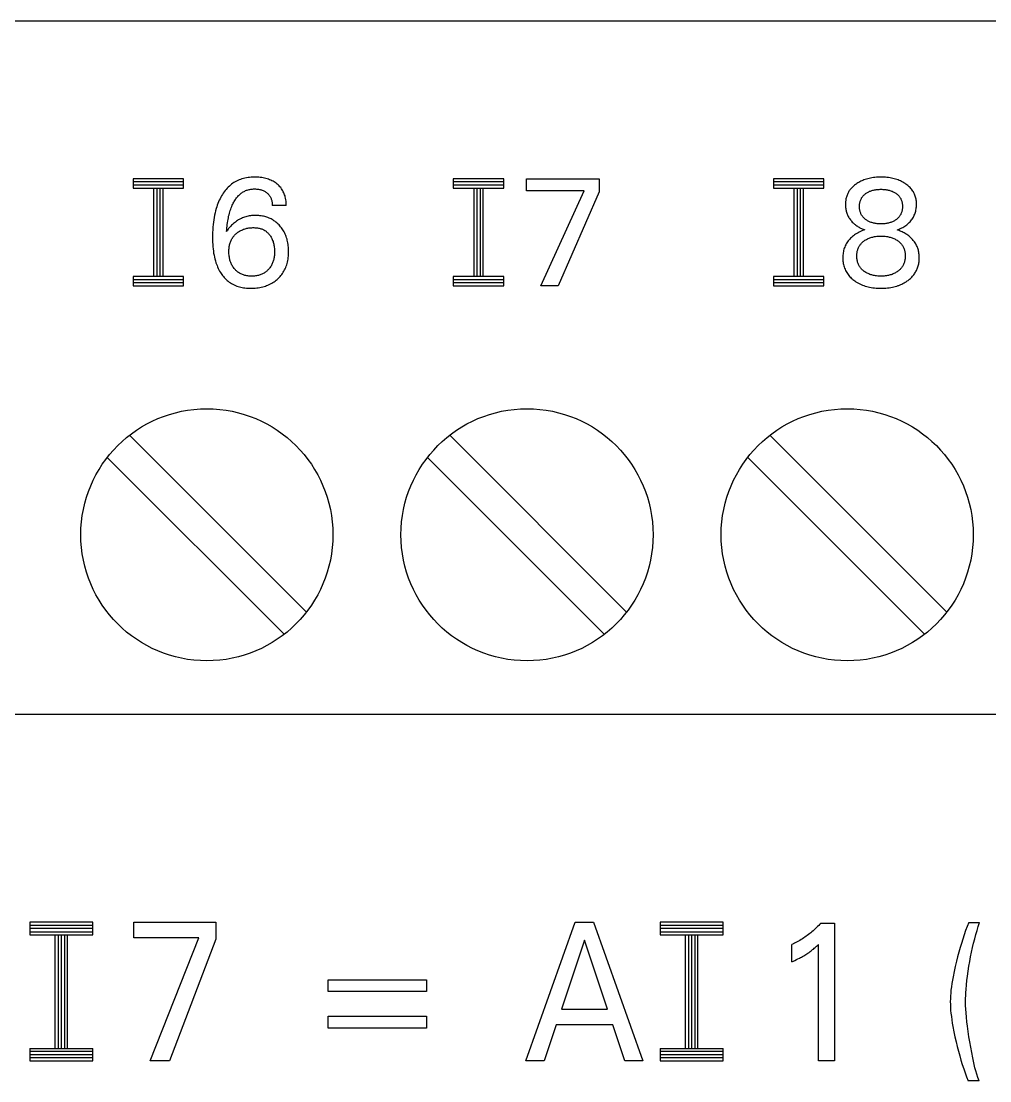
# Model space of a CAD drawing. Extents: x 0 to 420, y 0 to 297.
# Drawn here: x 179.76 to 195.13, y 236.86 to 253.67 of the extents above; entities that cross this region are included whole.
import ezdxf

# ---------------------------------------------------------------- set-up
doc = ezdxf.new("R2010")
doc.units = 0
doc.header["$LTSCALE"] = 23.1
doc.layers.add('10000_FRONT', color=7, linetype='CONTINUOUS')

msp = doc.modelspace()

# ---------------------------------------------------------------- linework, layer by layer
at = {"layer": '10000_FRONT', "color": 7, "linetype": 'CONTINUOUS'}
for p, q in [((207.298, 253.673), (137.798, 253.673)), ((181.538, 251.173), (181.538, 251.023)), ((182.338, 251.173), (181.538, 251.173)), ((182.338, 251.123), (181.538, 251.123)), ((182.338, 251.073), (181.538, 251.073)), ((182.338, 251.023), (182.338, 251.173)), ((183.065, 251.057), (183.047, 251.04)), ((183.082, 251.072), (183.065, 251.057)), ((183.1, 251.086), (183.082, 251.072)), ((183.119, 251.1), (183.1, 251.086)), ((183.138, 251.113), (183.119, 251.1)), ((183.158, 251.124), (183.138, 251.113)), ((183.178, 251.135), (183.158, 251.124)), ((183.199, 251.145), (183.178, 251.135)), ((183.22, 251.155), (183.199, 251.145)), ((183.242, 251.163), (183.22, 251.155)), ((183.265, 251.171), (183.242, 251.163)), ((183.289, 251.177), (183.265, 251.171)), ((183.313, 251.183), (183.289, 251.177)), ((183.338, 251.188), (183.313, 251.183)), ((183.362, 251.191), (183.338, 251.188)), ((183.387, 251.194), (183.362, 251.191)), ((183.412, 251.196), (183.387, 251.194)), ((183.437, 251.197), (183.412, 251.196)), ((183.461, 251.198), (183.437, 251.197)), ((183.485, 251.198), (183.461, 251.198)), ((183.509, 251.197), (183.485, 251.198)), ((183.532, 251.195), (183.509, 251.197)), ((183.556, 251.193), (183.532, 251.195)), ((183.579, 251.19), (183.556, 251.193)), ((183.603, 251.186), (183.579, 251.19)), ((183.623, 251.182), (183.603, 251.186)), ((183.644, 251.177), (183.623, 251.182)), ((183.664, 251.171), (183.644, 251.177)), ((183.684, 251.165), (183.664, 251.171)), ((183.704, 251.157), (183.684, 251.165)), ((183.723, 251.149), (183.704, 251.157)), ((183.741, 251.141), (183.723, 251.149)), ((183.758, 251.132), (183.741, 251.141)), ((183.775, 251.122), (183.758, 251.132)), ((183.792, 251.112), (183.775, 251.122)), ((183.807, 251.1), (183.792, 251.112)), ((183.823, 251.088), (183.807, 251.1)), ((183.838, 251.075), (183.823, 251.088)), ((183.853, 251.061), (183.838, 251.075)), ((183.867, 251.046), (183.853, 251.061)), ((186.618, 251.173), (186.618, 251.023)), ((187.418, 251.173), (186.618, 251.173)), ((187.418, 251.123), (186.618, 251.123)), ((187.418, 251.073), (186.618, 251.073)), ((187.418, 251.023), (187.418, 251.173)), ((187.778, 250.982), (187.778, 251.173)), ((187.778, 251.173), (188.933, 251.173)), ((188.933, 251.173), (188.933, 250.964)), ((191.698, 251.173), (191.698, 251.023)), ((192.498, 251.173), (191.698, 251.173)), ((192.498, 251.123), (191.698, 251.123)), ((192.498, 251.073), (191.698, 251.073)), ((192.498, 251.023), (192.498, 251.173)), ((192.962, 251.051), (192.951, 251.041)), ((192.973, 251.061), (192.962, 251.051)), ((192.985, 251.07), (192.973, 251.061)), ((192.997, 251.08), (192.985, 251.07)), ((193.009, 251.088), (192.997, 251.08)), ((193.022, 251.097), (193.009, 251.088)), ((193.037, 251.106), (193.022, 251.097)), ((193.052, 251.115), (193.037, 251.106)), ((193.068, 251.124), (193.052, 251.115)), ((193.084, 251.132), (193.068, 251.124)), ((193.1, 251.139), (193.084, 251.132)), ((193.117, 251.146), (193.1, 251.139)), ((193.133, 251.153), (193.117, 251.146)), ((193.154, 251.16), (193.133, 251.153)), ((193.175, 251.167), (193.154, 251.16)), ((193.196, 251.173), (193.175, 251.167)), ((193.217, 251.178), (193.196, 251.173)), ((193.239, 251.183), (193.217, 251.178)), ((193.261, 251.187), (193.239, 251.183)), ((193.284, 251.19), (193.261, 251.187)), ((193.308, 251.193), (193.284, 251.19)), ((193.332, 251.195), (193.308, 251.193)), ((193.356, 251.197), (193.332, 251.195)), ((193.38, 251.198), (193.356, 251.197)), ((193.404, 251.198), (193.38, 251.198)), ((193.428, 251.198), (193.404, 251.198)), ((193.452, 251.197), (193.428, 251.198)), ((193.475, 251.195), (193.452, 251.197)), ((193.499, 251.193), (193.475, 251.195)), ((193.523, 251.19), (193.499, 251.193)), ((193.547, 251.187), (193.523, 251.19)), ((193.568, 251.183), (193.547, 251.187)), ((193.59, 251.178), (193.568, 251.183)), ((193.611, 251.173), (193.59, 251.178)), ((193.632, 251.167), (193.611, 251.173)), ((193.653, 251.16), (193.632, 251.167)), ((193.674, 251.153), (193.653, 251.16)), ((193.693, 251.145), (193.674, 251.153)), ((193.713, 251.137), (193.693, 251.145)), ((193.731, 251.128), (193.713, 251.137)), ((193.75, 251.118), (193.731, 251.128)), ((193.768, 251.108), (193.75, 251.118)), ((193.786, 251.097), (193.768, 251.108)), ((193.8, 251.087), (193.786, 251.097)), ((193.813, 251.077), (193.8, 251.087)), ((193.827, 251.067), (193.813, 251.077)), ((193.84, 251.056), (193.827, 251.067)), ((193.852, 251.045), (193.84, 251.056)), ((181.538, 251.023), (182.338, 251.023)), ((181.863, 251.023), (181.863, 249.623)), ((181.913, 251.023), (181.913, 249.623)), ((181.963, 251.023), (181.963, 249.623)), ((182.013, 249.623), (182.013, 251.023)), ((182.93, 250.881), (182.917, 250.856)), ((182.942, 250.903), (182.93, 250.881)), ((182.955, 250.924), (182.942, 250.903)), ((182.968, 250.945), (182.955, 250.924)), ((182.983, 250.965), (182.968, 250.945)), ((182.997, 250.985), (182.983, 250.965)), ((183.013, 251.004), (182.997, 250.985)), ((183.029, 251.022), (183.013, 251.004)), ((183.047, 251.04), (183.029, 251.022)), ((183.178, 250.867), (183.188, 250.88)), ((183.188, 250.88), (183.199, 250.892)), ((183.199, 250.892), (183.21, 250.904)), ((183.21, 250.904), (183.22, 250.914)), ((183.22, 250.914), (183.23, 250.923)), ((183.23, 250.923), (183.24, 250.933)), ((183.24, 250.933), (183.251, 250.941)), ((183.251, 250.941), (183.263, 250.95)), ((183.263, 250.95), (183.274, 250.957)), ((183.274, 250.957), (183.286, 250.965)), ((183.286, 250.965), (183.298, 250.972)), ((183.298, 250.972), (183.311, 250.978)), ((183.311, 250.978), (183.323, 250.984)), ((183.323, 250.984), (183.337, 250.989)), ((183.337, 250.989), (183.35, 250.993)), ((183.35, 250.993), (183.363, 250.997)), ((183.363, 250.997), (183.377, 251.001)), ((183.377, 251.001), (183.391, 251.003)), ((183.391, 251.003), (183.405, 251.006)), ((183.405, 251.006), (183.419, 251.008)), ((183.419, 251.008), (183.433, 251.009)), ((183.433, 251.009), (183.447, 251.01)), ((183.447, 251.01), (183.461, 251.01)), ((183.461, 251.01), (183.478, 251.01)), ((183.478, 251.01), (183.494, 251.009)), ((183.494, 251.009), (183.51, 251.008)), ((183.51, 251.008), (183.526, 251.005)), ((183.526, 251.005), (183.542, 251.003)), ((183.542, 251.003), (183.554, 251)), ((183.554, 251), (183.565, 250.997)), ((183.565, 250.997), (183.577, 250.994)), ((183.577, 250.994), (183.588, 250.99)), ((183.588, 250.99), (183.599, 250.985)), ((183.599, 250.985), (183.61, 250.981)), ((183.61, 250.981), (183.622, 250.974)), ((183.622, 250.974), (183.634, 250.968)), ((183.634, 250.968), (183.645, 250.96)), ((183.645, 250.96), (183.656, 250.952)), ((183.656, 250.952), (183.666, 250.944)), ((183.666, 250.944), (183.675, 250.936)), ((183.675, 250.936), (183.683, 250.928)), ((183.683, 250.928), (183.69, 250.919)), ((183.69, 250.919), (183.698, 250.91)), ((183.698, 250.91), (183.704, 250.901)), ((183.704, 250.901), (183.71, 250.891)), ((183.71, 250.891), (183.716, 250.881)), ((183.716, 250.881), (183.721, 250.871)), ((183.88, 251.031), (183.867, 251.046)), ((183.893, 251.015), (183.88, 251.031)), ((183.904, 250.998), (183.893, 251.015)), ((183.913, 250.983), (183.904, 250.998)), ((183.921, 250.967), (183.913, 250.983)), ((183.929, 250.951), (183.921, 250.967)), ((183.936, 250.935), (183.929, 250.951)), ((183.942, 250.918), (183.936, 250.935)), ((183.948, 250.901), (183.942, 250.918)), ((183.952, 250.884), (183.948, 250.901)), ((183.958, 250.862), (183.952, 250.884)), ((186.618, 251.023), (187.418, 251.023)), ((186.943, 251.023), (186.943, 249.623)), ((186.993, 251.023), (186.993, 249.623)), ((187.043, 251.023), (187.043, 249.623)), ((187.093, 249.623), (187.093, 251.023)), ((188.693, 250.982), (187.778, 250.982)), ((188.008, 249.473), (188.693, 250.982)), ((188.933, 250.964), (188.281, 249.473)), ((191.698, 251.023), (192.498, 251.023)), ((192.023, 251.023), (192.023, 249.623)), ((192.073, 251.023), (192.073, 249.623)), ((192.123, 251.023), (192.123, 249.623)), ((192.173, 249.623), (192.173, 251.023)), ((192.856, 250.882), (192.852, 250.868)), ((192.86, 250.896), (192.856, 250.882)), ((192.865, 250.91), (192.86, 250.896)), ((192.87, 250.923), (192.865, 250.91)), ((192.876, 250.936), (192.87, 250.923)), ((192.882, 250.948), (192.876, 250.936)), ((192.889, 250.961), (192.882, 250.948)), ((192.896, 250.973), (192.889, 250.961)), ((192.904, 250.985), (192.896, 250.973)), ((192.912, 250.996), (192.904, 250.985)), ((192.921, 251.007), (192.912, 250.996)), ((192.93, 251.019), (192.921, 251.007)), ((192.94, 251.03), (192.93, 251.019)), ((192.951, 251.041), (192.94, 251.03)), ((193.103, 250.878), (193.11, 250.887)), ((193.11, 250.887), (193.116, 250.895)), ((193.116, 250.895), (193.123, 250.903)), ((193.123, 250.903), (193.13, 250.91)), ((193.13, 250.91), (193.137, 250.917)), ((193.137, 250.917), (193.145, 250.924)), ((193.145, 250.924), (193.152, 250.93)), ((193.152, 250.93), (193.16, 250.937)), ((193.16, 250.937), (193.169, 250.943)), ((193.169, 250.943), (193.179, 250.949)), ((193.179, 250.949), (193.19, 250.956)), ((193.19, 250.956), (193.201, 250.962)), ((193.201, 250.962), (193.212, 250.967)), ((193.212, 250.967), (193.224, 250.973)), ((193.224, 250.973), (193.235, 250.977)), ((193.235, 250.977), (193.248, 250.982)), ((193.248, 250.982), (193.261, 250.986)), ((193.261, 250.986), (193.274, 250.99)), ((193.274, 250.99), (193.287, 250.993)), ((193.287, 250.993), (193.3, 250.996)), ((193.3, 250.996), (193.314, 250.998)), ((193.314, 250.998), (193.329, 251)), ((193.329, 251), (193.344, 251.002)), ((193.344, 251.002), (193.359, 251.004)), ((193.359, 251.004), (193.374, 251.004)), ((193.374, 251.004), (193.389, 251.005)), ((193.389, 251.005), (193.404, 251.005)), ((193.404, 251.005), (193.419, 251.005)), ((193.419, 251.005), (193.434, 251.004)), ((193.434, 251.004), (193.449, 251.004)), ((193.449, 251.004), (193.464, 251.002)), ((193.464, 251.002), (193.479, 251)), ((193.479, 251), (193.493, 250.998)), ((193.493, 250.998), (193.507, 250.996)), ((193.507, 250.996), (193.52, 250.993)), ((193.52, 250.993), (193.533, 250.99)), ((193.533, 250.99), (193.546, 250.986)), ((193.546, 250.986), (193.559, 250.982)), ((193.559, 250.982), (193.572, 250.977)), ((193.572, 250.977), (193.583, 250.973)), ((193.583, 250.973), (193.595, 250.967)), ((193.595, 250.967), (193.606, 250.962)), ((193.606, 250.962), (193.617, 250.956)), ((193.617, 250.956), (193.628, 250.949)), ((193.628, 250.949), (193.639, 250.943)), ((193.639, 250.943), (193.64, 250.941)), ((193.64, 250.941), (193.649, 250.935)), ((193.649, 250.935), (193.658, 250.928)), ((193.658, 250.928), (193.667, 250.92)), ((193.667, 250.92), (193.675, 250.913)), ((193.675, 250.913), (193.683, 250.904)), ((193.683, 250.904), (193.69, 250.896)), ((193.69, 250.896), (193.697, 250.887)), ((193.697, 250.887), (193.704, 250.878)), ((193.864, 251.033), (193.852, 251.045)), ((193.876, 251.02), (193.864, 251.033)), ((193.887, 251.007), (193.876, 251.02)), ((193.898, 250.993), (193.887, 251.007)), ((193.908, 250.978), (193.898, 250.993)), ((193.917, 250.963), (193.908, 250.978)), ((193.926, 250.947), (193.917, 250.963)), ((193.934, 250.93), (193.926, 250.947)), ((193.941, 250.914), (193.934, 250.93)), ((193.947, 250.896), (193.941, 250.914)), ((193.952, 250.88), (193.947, 250.896)), ((193.956, 250.864), (193.952, 250.88)), ((182.865, 250.727), (182.856, 250.7)), ((182.874, 250.753), (182.865, 250.727)), ((182.884, 250.779), (182.874, 250.753)), ((182.894, 250.805), (182.884, 250.779)), ((182.905, 250.831), (182.894, 250.805)), ((182.917, 250.856), (182.905, 250.831)), ((183.094, 250.711), (183.102, 250.731)), ((183.102, 250.731), (183.111, 250.751)), ((183.111, 250.751), (183.12, 250.771)), ((183.12, 250.771), (183.128, 250.786)), ((183.128, 250.786), (183.135, 250.8)), ((183.135, 250.8), (183.143, 250.814)), ((183.143, 250.814), (183.151, 250.828)), ((183.151, 250.828), (183.16, 250.841)), ((183.16, 250.841), (183.169, 250.855)), ((183.169, 250.855), (183.178, 250.867)), ((183.721, 250.871), (183.726, 250.86)), ((183.726, 250.86), (183.73, 250.849)), ((183.73, 250.849), (183.734, 250.837)), ((183.734, 250.837), (183.737, 250.826)), ((183.737, 250.826), (183.74, 250.813)), ((183.74, 250.813), (183.742, 250.8)), ((183.742, 250.8), (183.744, 250.787)), ((183.744, 250.787), (183.745, 250.774)), ((183.745, 250.774), (183.746, 250.76)), ((183.746, 250.76), (183.746, 250.747)), ((183.969, 250.747), (183.746, 250.747)), ((183.962, 250.839), (183.958, 250.862)), ((183.965, 250.816), (183.962, 250.839)), ((183.967, 250.793), (183.965, 250.816)), ((183.968, 250.77), (183.967, 250.793)), ((183.969, 250.747), (183.968, 250.77)), ((192.841, 250.794), (192.84, 250.779)), ((192.84, 250.779), (192.84, 250.764)), ((192.84, 250.764), (192.84, 250.749)), ((192.84, 250.749), (192.841, 250.733)), ((192.842, 250.809), (192.841, 250.794)), ((192.841, 250.733), (192.842, 250.717)), ((192.844, 250.824), (192.842, 250.809)), ((192.842, 250.717), (192.844, 250.702)), ((192.846, 250.839), (192.844, 250.824)), ((192.848, 250.853), (192.846, 250.839)), ((192.852, 250.868), (192.848, 250.853)), ((193.063, 250.754), (193.064, 250.765)), ((193.063, 250.744), (193.063, 250.754)), ((193.063, 250.733), (193.063, 250.744)), ((193.063, 250.722), (193.063, 250.733)), ((193.063, 250.711), (193.063, 250.722)), ((193.064, 250.701), (193.063, 250.711)), ((193.064, 250.765), (193.065, 250.776)), ((193.065, 250.776), (193.067, 250.786)), ((193.067, 250.786), (193.069, 250.797)), ((193.069, 250.797), (193.072, 250.807)), ((193.072, 250.807), (193.074, 250.817)), ((193.074, 250.817), (193.078, 250.828)), ((193.078, 250.828), (193.082, 250.838)), ((193.082, 250.838), (193.087, 250.849)), ((193.087, 250.849), (193.092, 250.859)), ((193.092, 250.859), (193.097, 250.868)), ((193.097, 250.868), (193.103, 250.878)), ((193.704, 250.878), (193.71, 250.868)), ((193.71, 250.868), (193.716, 250.859)), ((193.716, 250.859), (193.721, 250.849)), ((193.721, 250.849), (193.725, 250.838)), ((193.725, 250.838), (193.729, 250.828)), ((193.729, 250.828), (193.733, 250.817)), ((193.733, 250.817), (193.736, 250.807)), ((193.736, 250.807), (193.738, 250.797)), ((193.738, 250.797), (193.74, 250.786)), ((193.74, 250.786), (193.742, 250.776)), ((193.742, 250.776), (193.743, 250.765)), ((193.743, 250.765), (193.744, 250.754)), ((193.744, 250.711), (193.743, 250.701)), ((193.744, 250.754), (193.744, 250.744)), ((193.744, 250.744), (193.745, 250.733)), ((193.745, 250.733), (193.744, 250.722)), ((193.744, 250.722), (193.744, 250.711)), ((193.96, 250.848), (193.956, 250.864)), ((193.963, 250.831), (193.96, 250.848)), ((193.965, 250.815), (193.963, 250.831)), ((193.964, 250.71), (193.966, 250.728)), ((193.966, 250.798), (193.965, 250.815)), ((193.967, 250.781), (193.966, 250.798)), ((193.966, 250.728), (193.967, 250.746)), ((193.967, 250.764), (193.967, 250.781)), ((193.967, 250.746), (193.967, 250.764)), ((182.823, 250.558), (182.817, 250.522)), ((182.83, 250.594), (182.823, 250.558)), ((182.838, 250.629), (182.83, 250.594)), ((182.847, 250.665), (182.838, 250.629)), ((182.856, 250.7), (182.847, 250.665)), ((183.044, 250.527), (183.049, 250.552)), ((183.049, 250.552), (183.054, 250.576)), ((183.054, 250.576), (183.06, 250.6)), ((183.06, 250.6), (183.066, 250.624)), ((183.066, 250.624), (183.073, 250.648)), ((183.073, 250.648), (183.08, 250.669)), ((183.08, 250.669), (183.087, 250.69)), ((183.087, 250.69), (183.094, 250.711)), ((183.256, 250.544), (183.24, 250.536)), ((183.273, 250.551), (183.256, 250.544)), ((183.29, 250.558), (183.273, 250.551)), ((183.307, 250.564), (183.29, 250.558)), ((183.325, 250.569), (183.307, 250.564)), ((183.343, 250.574), (183.325, 250.569)), ((183.361, 250.578), (183.343, 250.574)), ((183.38, 250.582), (183.361, 250.578)), ((183.398, 250.584), (183.38, 250.582)), ((183.417, 250.587), (183.398, 250.584)), ((183.436, 250.588), (183.417, 250.587)), ((183.455, 250.589), (183.436, 250.588)), ((183.474, 250.59), (183.455, 250.589)), ((183.493, 250.589), (183.474, 250.59)), ((183.512, 250.589), (183.493, 250.589)), ((183.532, 250.587), (183.512, 250.589)), ((183.551, 250.585), (183.532, 250.587)), ((183.57, 250.583), (183.551, 250.585)), ((183.59, 250.58), (183.57, 250.583)), ((183.609, 250.576), (183.59, 250.58)), ((183.627, 250.571), (183.609, 250.576)), ((183.645, 250.567), (183.627, 250.571)), ((183.662, 250.561), (183.645, 250.567)), ((183.678, 250.555), (183.662, 250.561)), ((183.695, 250.549), (183.678, 250.555)), ((183.711, 250.542), (183.695, 250.549)), ((192.844, 250.702), (192.846, 250.686)), ((192.846, 250.686), (192.849, 250.671)), ((192.849, 250.671), (192.853, 250.656)), ((192.853, 250.656), (192.857, 250.641)), ((192.857, 250.641), (192.862, 250.627)), ((192.862, 250.627), (192.867, 250.613)), ((192.867, 250.613), (192.872, 250.599)), ((192.872, 250.599), (192.879, 250.585)), ((192.879, 250.585), (192.885, 250.572)), ((192.885, 250.572), (192.893, 250.559)), ((192.893, 250.559), (192.901, 250.546)), ((192.901, 250.546), (192.909, 250.534)), ((193.065, 250.69), (193.064, 250.701)), ((193.067, 250.679), (193.065, 250.69)), ((193.069, 250.669), (193.067, 250.679)), ((193.071, 250.658), (193.069, 250.669)), ((193.074, 250.648), (193.071, 250.658)), ((193.078, 250.637), (193.074, 250.648)), ((193.082, 250.626), (193.078, 250.637)), ((193.086, 250.616), (193.082, 250.626)), ((193.091, 250.606), (193.086, 250.616)), ((193.097, 250.596), (193.091, 250.606)), ((193.103, 250.586), (193.097, 250.596)), ((193.109, 250.577), (193.103, 250.586)), ((193.115, 250.569), (193.109, 250.577)), ((193.122, 250.561), (193.115, 250.569)), ((193.129, 250.554), (193.122, 250.561)), ((193.136, 250.547), (193.129, 250.554)), ((193.144, 250.54), (193.136, 250.547)), ((193.671, 250.547), (193.664, 250.54)), ((193.678, 250.554), (193.671, 250.547)), ((193.685, 250.561), (193.678, 250.554)), ((193.692, 250.569), (193.685, 250.561)), ((193.698, 250.577), (193.692, 250.569)), ((193.704, 250.586), (193.698, 250.577)), ((193.71, 250.596), (193.704, 250.586)), ((193.716, 250.606), (193.71, 250.596)), ((193.721, 250.616), (193.716, 250.606)), ((193.725, 250.626), (193.721, 250.616)), ((193.729, 250.637), (193.725, 250.626)), ((193.733, 250.648), (193.729, 250.637)), ((193.736, 250.658), (193.733, 250.648)), ((193.738, 250.669), (193.736, 250.658)), ((193.74, 250.679), (193.738, 250.669)), ((193.742, 250.69), (193.74, 250.679)), ((193.743, 250.701), (193.742, 250.69)), ((193.898, 250.533), (193.908, 250.547)), ((193.908, 250.547), (193.917, 250.562)), ((193.917, 250.562), (193.925, 250.577)), ((193.925, 250.577), (193.932, 250.592)), ((193.932, 250.592), (193.939, 250.608)), ((193.939, 250.608), (193.945, 250.624)), ((193.945, 250.624), (193.95, 250.64)), ((193.95, 250.64), (193.955, 250.657)), ((193.955, 250.657), (193.959, 250.675)), ((193.959, 250.675), (193.962, 250.693)), ((193.962, 250.693), (193.964, 250.71)), ((182.804, 250.403), (182.801, 250.362)), ((182.808, 250.444), (182.804, 250.403)), ((182.812, 250.485), (182.808, 250.444)), ((182.817, 250.522), (182.812, 250.485)), ((183.023, 250.363), (183.025, 250.391)), ((183.025, 250.391), (183.028, 250.419)), ((183.028, 250.419), (183.031, 250.447)), ((183.031, 250.447), (183.035, 250.475)), ((183.035, 250.475), (183.04, 250.503)), ((183.04, 250.503), (183.044, 250.527)), ((183.054, 250.382), (183.045, 250.371)), ((183.064, 250.395), (183.054, 250.382)), ((183.075, 250.406), (183.064, 250.395)), ((183.088, 250.421), (183.075, 250.406)), ((183.101, 250.435), (183.088, 250.421)), ((183.115, 250.448), (183.101, 250.435)), ((183.13, 250.461), (183.115, 250.448)), ((183.145, 250.474), (183.13, 250.461)), ((183.16, 250.486), (183.145, 250.474)), ((183.176, 250.497), (183.16, 250.486)), ((183.192, 250.508), (183.176, 250.497)), ((183.207, 250.518), (183.192, 250.508)), ((183.223, 250.527), (183.207, 250.518)), ((183.24, 250.536), (183.223, 250.527)), ((183.302, 250.374), (183.316, 250.379)), ((183.316, 250.379), (183.33, 250.382)), ((183.33, 250.382), (183.344, 250.386)), ((183.344, 250.386), (183.36, 250.389)), ((183.36, 250.389), (183.375, 250.391)), ((183.375, 250.391), (183.391, 250.393)), ((183.391, 250.393), (183.407, 250.395)), ((183.407, 250.395), (183.423, 250.396)), ((183.423, 250.396), (183.439, 250.397)), ((183.439, 250.397), (183.455, 250.397)), ((183.455, 250.397), (183.47, 250.396)), ((183.47, 250.396), (183.484, 250.396)), ((183.484, 250.396), (183.498, 250.394)), ((183.498, 250.394), (183.512, 250.393)), ((183.512, 250.393), (183.526, 250.39)), ((183.526, 250.39), (183.54, 250.388)), ((183.54, 250.388), (183.554, 250.384)), ((183.554, 250.384), (183.567, 250.38)), ((183.567, 250.38), (183.579, 250.376)), ((183.579, 250.376), (183.591, 250.371)), ((183.727, 250.534), (183.711, 250.542)), ((183.743, 250.526), (183.727, 250.534)), ((183.758, 250.517), (183.743, 250.526)), ((183.773, 250.507), (183.758, 250.517)), ((183.788, 250.497), (183.773, 250.507)), ((183.802, 250.486), (183.788, 250.497)), ((183.816, 250.475), (183.802, 250.486)), ((183.829, 250.464), (183.816, 250.475)), ((183.842, 250.451), (183.829, 250.464)), ((183.854, 250.439), (183.842, 250.451)), ((183.866, 250.426), (183.854, 250.439)), ((183.879, 250.411), (183.866, 250.426)), ((183.891, 250.395), (183.879, 250.411)), ((183.903, 250.379), (183.891, 250.395)), ((183.914, 250.363), (183.903, 250.379)), ((192.909, 250.534), (192.918, 250.521)), ((192.918, 250.521), (192.928, 250.509)), ((192.928, 250.509), (192.938, 250.497)), ((192.938, 250.497), (192.949, 250.486)), ((192.949, 250.486), (192.96, 250.475)), ((192.96, 250.475), (192.971, 250.464)), ((192.971, 250.464), (192.983, 250.454)), ((192.983, 250.454), (192.995, 250.444)), ((192.995, 250.444), (193.007, 250.435)), ((193.007, 250.435), (193.018, 250.426)), ((193.018, 250.426), (193.03, 250.418)), ((193.03, 250.418), (193.043, 250.411)), ((193.043, 250.411), (193.055, 250.403)), ((193.055, 250.403), (193.067, 250.396)), ((193.067, 250.396), (193.08, 250.39)), ((193.08, 250.39), (193.093, 250.383)), ((193.093, 250.383), (193.106, 250.377)), ((193.106, 250.377), (193.12, 250.372)), ((193.151, 250.533), (193.144, 250.54)), ((193.159, 250.527), (193.151, 250.533)), ((193.167, 250.521), (193.159, 250.527)), ((193.178, 250.514), (193.167, 250.521)), ((193.189, 250.507), (193.178, 250.514)), ((193.2, 250.501), (193.189, 250.507)), ((193.211, 250.495), (193.2, 250.501)), ((193.223, 250.49), (193.211, 250.495)), ((193.234, 250.485), (193.223, 250.49)), ((193.247, 250.48), (193.234, 250.485)), ((193.26, 250.476), (193.247, 250.48)), ((193.273, 250.472), (193.26, 250.476)), ((193.286, 250.468), (193.273, 250.472)), ((193.3, 250.466), (193.286, 250.468)), ((193.313, 250.463), (193.3, 250.466)), ((193.328, 250.461), (193.313, 250.463)), ((193.343, 250.459), (193.328, 250.461)), ((193.358, 250.457), (193.343, 250.459)), ((193.373, 250.457), (193.358, 250.457)), ((193.388, 250.456), (193.373, 250.457)), ((193.404, 250.456), (193.388, 250.456)), ((193.419, 250.456), (193.404, 250.456)), ((193.434, 250.457), (193.419, 250.456)), ((193.449, 250.457), (193.434, 250.457)), ((193.464, 250.459), (193.449, 250.457)), ((193.479, 250.461), (193.464, 250.459)), ((193.494, 250.463), (193.479, 250.461)), ((193.508, 250.466), (193.494, 250.463)), ((193.521, 250.468), (193.508, 250.466)), ((193.534, 250.472), (193.521, 250.468)), ((193.547, 250.476), (193.534, 250.472)), ((193.56, 250.48), (193.547, 250.476)), ((193.573, 250.485), (193.56, 250.48)), ((193.585, 250.49), (193.573, 250.485)), ((193.596, 250.495), (193.585, 250.49)), ((193.607, 250.501), (193.596, 250.495)), ((193.618, 250.507), (193.607, 250.501)), ((193.629, 250.514), (193.618, 250.507)), ((193.64, 250.521), (193.629, 250.514)), ((193.648, 250.527), (193.64, 250.521)), ((193.656, 250.533), (193.648, 250.527)), ((193.664, 250.54), (193.656, 250.533)), ((193.697, 250.375), (193.715, 250.383)), ((193.715, 250.383), (193.732, 250.391)), ((193.732, 250.391), (193.749, 250.4)), ((193.749, 250.4), (193.765, 250.41)), ((193.765, 250.41), (193.781, 250.42)), ((193.781, 250.42), (193.797, 250.431)), ((193.797, 250.431), (193.812, 250.443)), ((193.812, 250.443), (193.826, 250.454)), ((193.826, 250.454), (193.839, 250.466)), ((193.839, 250.466), (193.852, 250.478)), ((193.852, 250.478), (193.865, 250.491)), ((193.865, 250.491), (193.877, 250.505)), ((193.877, 250.505), (193.888, 250.518)), ((193.888, 250.518), (193.898, 250.533)), ((182.799, 250.32), (182.798, 250.279)), ((182.798, 250.279), (182.798, 250.238)), ((182.798, 250.238), (182.798, 250.202)), ((182.801, 250.362), (182.799, 250.32)), ((183.02, 250.335), (183.023, 250.363)), ((183.028, 250.347), (183.02, 250.335)), ((183.036, 250.359), (183.028, 250.347)), ((183.045, 250.371), (183.036, 250.359)), ((183.094, 250.195), (183.1, 250.207)), ((183.1, 250.207), (183.107, 250.22)), ((183.107, 250.22), (183.114, 250.232)), ((183.114, 250.232), (183.122, 250.244)), ((183.122, 250.244), (183.131, 250.255)), ((183.131, 250.255), (183.14, 250.266)), ((183.14, 250.266), (183.149, 250.277)), ((183.149, 250.277), (183.159, 250.287)), ((183.159, 250.287), (183.169, 250.297)), ((183.169, 250.297), (183.179, 250.306)), ((183.179, 250.306), (183.19, 250.315)), ((183.19, 250.315), (183.201, 250.323)), ((183.201, 250.323), (183.212, 250.331)), ((183.212, 250.331), (183.224, 250.339)), ((183.224, 250.339), (183.236, 250.346)), ((183.236, 250.346), (183.248, 250.352)), ((183.248, 250.352), (183.261, 250.359)), ((183.261, 250.359), (183.275, 250.364)), ((183.275, 250.364), (183.288, 250.37)), ((183.288, 250.37), (183.302, 250.374)), ((183.591, 250.371), (183.603, 250.366)), ((183.603, 250.366), (183.614, 250.36)), ((183.614, 250.36), (183.626, 250.353)), ((183.626, 250.353), (183.636, 250.346)), ((183.636, 250.346), (183.647, 250.339)), ((183.647, 250.339), (183.657, 250.331)), ((183.657, 250.331), (183.667, 250.322)), ((183.667, 250.322), (183.677, 250.313)), ((183.677, 250.313), (183.686, 250.304)), ((183.686, 250.304), (183.694, 250.294)), ((183.694, 250.294), (183.702, 250.284)), ((183.702, 250.284), (183.711, 250.272)), ((183.711, 250.272), (183.719, 250.26)), ((183.719, 250.26), (183.727, 250.247)), ((183.727, 250.247), (183.734, 250.235)), ((183.734, 250.235), (183.741, 250.222)), ((183.741, 250.222), (183.747, 250.208)), ((183.747, 250.208), (183.752, 250.194)), ((183.924, 250.346), (183.914, 250.363)), ((183.934, 250.329), (183.924, 250.346)), ((183.943, 250.311), (183.934, 250.329)), ((183.952, 250.293), (183.943, 250.311)), ((183.96, 250.274), (183.952, 250.293)), ((183.967, 250.255), (183.96, 250.274)), ((183.974, 250.235), (183.967, 250.255)), ((183.98, 250.216), (183.974, 250.235)), ((183.985, 250.196), (183.98, 250.216)), ((192.908, 250.214), (192.896, 250.2)), ((192.922, 250.228), (192.908, 250.214)), ((192.936, 250.242), (192.922, 250.228)), ((192.95, 250.254), (192.936, 250.242)), ((192.965, 250.267), (192.95, 250.254)), ((192.983, 250.28), (192.965, 250.267)), ((193.001, 250.293), (192.983, 250.28)), ((193.02, 250.305), (193.001, 250.293)), ((193.039, 250.316), (193.02, 250.305)), ((193.06, 250.326), (193.039, 250.316)), ((193.08, 250.336), (193.06, 250.326)), ((193.102, 250.346), (193.08, 250.336)), ((193.124, 250.354), (193.102, 250.346)), ((193.12, 250.372), (193.133, 250.367)), ((193.147, 250.362), (193.124, 250.354)), ((193.133, 250.367), (193.147, 250.362)), ((193.163, 250.204), (193.175, 250.211)), ((193.175, 250.211), (193.188, 250.218)), ((193.188, 250.218), (193.201, 250.224)), ((193.201, 250.224), (193.214, 250.23)), ((193.214, 250.23), (193.228, 250.235)), ((193.228, 250.235), (193.243, 250.24)), ((193.243, 250.24), (193.258, 250.245)), ((193.258, 250.245), (193.272, 250.248)), ((193.272, 250.248), (193.287, 250.252)), ((193.287, 250.252), (193.302, 250.255)), ((193.302, 250.255), (193.319, 250.257)), ((193.319, 250.257), (193.336, 250.259)), ((193.336, 250.259), (193.353, 250.261)), ((193.353, 250.261), (193.37, 250.262)), ((193.37, 250.262), (193.387, 250.263)), ((193.387, 250.263), (193.404, 250.263)), ((193.404, 250.263), (193.421, 250.263)), ((193.421, 250.263), (193.438, 250.262)), ((193.438, 250.262), (193.455, 250.261)), ((193.455, 250.261), (193.472, 250.259)), ((193.472, 250.259), (193.489, 250.257)), ((193.489, 250.257), (193.505, 250.255)), ((193.505, 250.255), (193.521, 250.252)), ((193.521, 250.252), (193.536, 250.248)), ((193.536, 250.248), (193.551, 250.245)), ((193.551, 250.245), (193.565, 250.24)), ((193.565, 250.24), (193.58, 250.235)), ((193.58, 250.235), (193.594, 250.23)), ((193.594, 250.23), (193.607, 250.224)), ((193.607, 250.224), (193.621, 250.218)), ((193.621, 250.218), (193.633, 250.211)), ((193.633, 250.211), (193.646, 250.204)), ((193.66, 250.361), (193.679, 250.367)), ((193.677, 250.355), (193.66, 250.361)), ((193.693, 250.349), (193.677, 250.355)), ((193.679, 250.367), (193.697, 250.375)), ((193.71, 250.343), (193.693, 250.349)), ((193.726, 250.336), (193.71, 250.343)), ((193.741, 250.329), (193.726, 250.336)), ((193.757, 250.321), (193.741, 250.329)), ((193.772, 250.313), (193.757, 250.321)), ((193.787, 250.304), (193.772, 250.313)), ((193.801, 250.295), (193.787, 250.304)), ((193.816, 250.286), (193.801, 250.295)), ((193.83, 250.276), (193.816, 250.286)), ((193.843, 250.265), (193.83, 250.276)), ((193.856, 250.255), (193.843, 250.265)), ((193.869, 250.244), (193.856, 250.255)), ((193.882, 250.232), (193.869, 250.244)), ((193.893, 250.221), (193.882, 250.232)), ((193.905, 250.208), (193.893, 250.221)), ((193.916, 250.195), (193.905, 250.208)), ((182.798, 250.202), (182.799, 250.166)), ((182.799, 250.166), (182.801, 250.13)), ((182.801, 250.13), (182.804, 250.094)), ((182.804, 250.094), (182.807, 250.059)), ((182.807, 250.059), (182.812, 250.023)), ((183.058, 250.032), (183.059, 250.048)), ((183.059, 250.048), (183.06, 250.064)), ((183.06, 250.064), (183.062, 250.08)), ((183.062, 250.08), (183.064, 250.095)), ((183.064, 250.095), (183.067, 250.111)), ((183.067, 250.111), (183.07, 250.126)), ((183.07, 250.126), (183.074, 250.14)), ((183.074, 250.14), (183.078, 250.154)), ((183.078, 250.154), (183.083, 250.168)), ((183.083, 250.168), (183.088, 250.181)), ((183.088, 250.181), (183.094, 250.195)), ((183.752, 250.194), (183.758, 250.179)), ((183.758, 250.179), (183.762, 250.164)), ((183.762, 250.164), (183.766, 250.149)), ((183.766, 250.149), (183.77, 250.134)), ((183.77, 250.134), (183.773, 250.119)), ((183.773, 250.119), (183.776, 250.102)), ((183.776, 250.102), (183.778, 250.085)), ((183.778, 250.085), (183.78, 250.068)), ((183.78, 250.068), (183.781, 250.051)), ((183.781, 250.051), (183.782, 250.033)), ((183.989, 250.176), (183.985, 250.196)), ((183.994, 250.153), (183.989, 250.176)), ((183.997, 250.131), (183.994, 250.153)), ((184, 250.109), (183.997, 250.131)), ((184.002, 250.086), (184, 250.109)), ((184.004, 250.064), (184.002, 250.086)), ((184.005, 250.041), (184.004, 250.064)), ((184.005, 250.018), (184.005, 250.041)), ((192.816, 250.054), (192.811, 250.035)), ((192.822, 250.072), (192.816, 250.054)), ((192.828, 250.089), (192.822, 250.072)), ((192.836, 250.106), (192.828, 250.089)), ((192.844, 250.122), (192.836, 250.106)), ((192.852, 250.138), (192.844, 250.122)), ((192.862, 250.154), (192.852, 250.138)), ((192.872, 250.169), (192.862, 250.154)), ((192.883, 250.185), (192.872, 250.169)), ((192.896, 250.2), (192.883, 250.185)), ((193.03, 250.033), (193.034, 250.044)), ((193.034, 250.044), (193.038, 250.056)), ((193.038, 250.056), (193.042, 250.068)), ((193.042, 250.068), (193.047, 250.08)), ((193.047, 250.08), (193.053, 250.092)), ((193.053, 250.092), (193.059, 250.103)), ((193.059, 250.103), (193.066, 250.114)), ((193.066, 250.114), (193.073, 250.124)), ((193.073, 250.124), (193.08, 250.133)), ((193.08, 250.133), (193.087, 250.142)), ((193.087, 250.142), (193.095, 250.151)), ((193.095, 250.151), (193.103, 250.159)), ((193.103, 250.159), (193.112, 250.167)), ((193.112, 250.167), (193.12, 250.174)), ((193.12, 250.174), (193.129, 250.181)), ((193.129, 250.181), (193.139, 250.188)), ((193.139, 250.188), (193.15, 250.197)), ((193.15, 250.197), (193.163, 250.204)), ((193.646, 250.204), (193.658, 250.196)), ((193.658, 250.196), (193.67, 250.188)), ((193.67, 250.188), (193.679, 250.181)), ((193.679, 250.181), (193.688, 250.174)), ((193.688, 250.174), (193.697, 250.167)), ((193.697, 250.167), (193.705, 250.159)), ((193.705, 250.159), (193.713, 250.151)), ((193.713, 250.151), (193.721, 250.143)), ((193.721, 250.143), (193.729, 250.134)), ((193.729, 250.134), (193.735, 250.125)), ((193.735, 250.125), (193.743, 250.114)), ((193.743, 250.114), (193.749, 250.103)), ((193.749, 250.103), (193.756, 250.092)), ((193.756, 250.092), (193.761, 250.081)), ((193.761, 250.081), (193.766, 250.069)), ((193.766, 250.069), (193.771, 250.057)), ((193.771, 250.057), (193.775, 250.045)), ((193.775, 250.045), (193.778, 250.033)), ((193.926, 250.182), (193.916, 250.195)), ((193.936, 250.169), (193.926, 250.182)), ((193.945, 250.155), (193.936, 250.169)), ((193.954, 250.142), (193.945, 250.155)), ((193.962, 250.128), (193.954, 250.142)), ((193.969, 250.114), (193.962, 250.128)), ((193.976, 250.099), (193.969, 250.114)), ((193.982, 250.084), (193.976, 250.099)), ((193.987, 250.069), (193.982, 250.084)), ((193.992, 250.054), (193.987, 250.069)), ((193.997, 250.038), (193.992, 250.054)), ((182.812, 250.023), (182.816, 249.992)), ((182.816, 249.992), (182.822, 249.961)), ((182.822, 249.961), (182.828, 249.93)), ((182.828, 249.93), (182.836, 249.9)), ((182.836, 249.9), (182.844, 249.869)), ((183.058, 250.016), (183.058, 250.032)), ((183.058, 249.998), (183.058, 250.016)), ((183.059, 249.98), (183.058, 249.998)), ((183.06, 249.962), (183.059, 249.98)), ((183.062, 249.944), (183.06, 249.962)), ((183.065, 249.926), (183.062, 249.944)), ((183.068, 249.908), (183.065, 249.926)), ((183.071, 249.894), (183.068, 249.908)), ((183.075, 249.881), (183.071, 249.894)), ((183.079, 249.867), (183.075, 249.881)), ((183.765, 249.879), (183.761, 249.866)), ((183.769, 249.893), (183.765, 249.879)), ((183.772, 249.907), (183.769, 249.893)), ((183.775, 249.922), (183.772, 249.907)), ((183.777, 249.938), (183.775, 249.922)), ((183.779, 249.953), (183.777, 249.938)), ((183.78, 249.969), (183.779, 249.953)), ((183.781, 249.985), (183.78, 249.969)), ((183.782, 250), (183.781, 249.985)), ((183.782, 250.033), (183.782, 250.016)), ((183.782, 250.016), (183.782, 250)), ((183.987, 249.849), (183.992, 249.873)), ((183.992, 249.873), (183.996, 249.897)), ((183.996, 249.897), (183.999, 249.921)), ((183.999, 249.921), (184.002, 249.945)), ((184.002, 249.945), (184.003, 249.97)), ((184.003, 249.97), (184.004, 249.994)), ((184.004, 249.994), (184.005, 250.018)), ((192.799, 249.959), (192.798, 249.94)), ((192.798, 249.94), (192.798, 249.921)), ((192.798, 249.921), (192.798, 249.902)), ((192.798, 249.902), (192.799, 249.884)), ((192.801, 249.979), (192.799, 249.959)), ((192.799, 249.884), (192.8, 249.865)), ((192.804, 249.998), (192.801, 249.979)), ((192.807, 250.017), (192.804, 249.998)), ((192.811, 250.035), (192.807, 250.017)), ((193.02, 249.949), (193.021, 249.961)), ((193.021, 249.934), (193.02, 249.949)), ((193.021, 249.973), (193.022, 249.985)), ((193.021, 249.961), (193.021, 249.973)), ((193.021, 249.92), (193.021, 249.934)), ((193.023, 249.906), (193.021, 249.92)), ((193.022, 249.985), (193.024, 249.997)), ((193.024, 249.892), (193.023, 249.906)), ((193.024, 249.997), (193.025, 250.009)), ((193.027, 249.878), (193.024, 249.892)), ((193.025, 250.009), (193.028, 250.021)), ((193.03, 249.864), (193.027, 249.878)), ((193.028, 250.021), (193.03, 250.033)), ((193.778, 250.033), (193.781, 250.021)), ((193.781, 249.875), (193.778, 249.863)), ((193.781, 250.021), (193.783, 250.009)), ((193.783, 249.887), (193.781, 249.875)), ((193.783, 250.009), (193.785, 249.997)), ((193.785, 249.899), (193.783, 249.887)), ((193.785, 249.997), (193.786, 249.985)), ((193.786, 249.911), (193.785, 249.899)), ((193.786, 249.985), (193.787, 249.973)), ((193.787, 249.924), (193.786, 249.911)), ((193.787, 249.973), (193.788, 249.961)), ((193.788, 249.936), (193.787, 249.924)), ((193.788, 249.961), (193.788, 249.949)), ((193.788, 249.949), (193.788, 249.936)), ((194.001, 250.021), (193.997, 250.038)), ((194.004, 250.005), (194.001, 250.021)), ((194.006, 249.988), (194.004, 250.005)), ((194.008, 249.971), (194.006, 249.988)), ((194.007, 249.855), (194.009, 249.871)), ((194.01, 249.955), (194.008, 249.971)), ((194.009, 249.871), (194.01, 249.888)), ((194.011, 249.938), (194.01, 249.955)), ((194.01, 249.888), (194.011, 249.904)), ((194.011, 249.921), (194.011, 249.938)), ((194.011, 249.904), (194.011, 249.921)), ((182.844, 249.869), (182.853, 249.839)), ((182.853, 249.839), (182.861, 249.817)), ((182.861, 249.817), (182.87, 249.794)), ((182.87, 249.794), (182.879, 249.772)), ((182.879, 249.772), (182.889, 249.75)), ((182.889, 249.75), (182.899, 249.729)), ((182.899, 249.729), (182.911, 249.708)), ((182.911, 249.708), (182.923, 249.687)), ((183.083, 249.854), (183.079, 249.867)), ((183.088, 249.841), (183.083, 249.854)), ((183.093, 249.828), (183.088, 249.841)), ((183.099, 249.815), (183.093, 249.828)), ((183.106, 249.801), (183.099, 249.815)), ((183.114, 249.788), (183.106, 249.801)), ((183.122, 249.775), (183.114, 249.788)), ((183.131, 249.762), (183.122, 249.775)), ((183.141, 249.75), (183.131, 249.762)), ((183.151, 249.738), (183.141, 249.75)), ((183.16, 249.728), (183.151, 249.738)), ((183.17, 249.718), (183.16, 249.728)), ((183.18, 249.709), (183.17, 249.718)), ((183.19, 249.7), (183.18, 249.709)), ((183.659, 249.707), (183.649, 249.698)), ((183.669, 249.715), (183.659, 249.707)), ((183.678, 249.725), (183.669, 249.715)), ((183.684, 249.73), (183.678, 249.725)), ((183.689, 249.737), (183.684, 249.73)), ((183.699, 249.748), (183.689, 249.737)), ((183.709, 249.761), (183.699, 249.748)), ((183.718, 249.773), (183.709, 249.761)), ((183.726, 249.786), (183.718, 249.773)), ((183.734, 249.8), (183.726, 249.786)), ((183.741, 249.814), (183.734, 249.8)), ((183.747, 249.826), (183.741, 249.814)), ((183.752, 249.839), (183.747, 249.826)), ((183.757, 249.853), (183.752, 249.839)), ((183.761, 249.866), (183.757, 249.853)), ((183.921, 249.688), (183.932, 249.706)), ((183.932, 249.706), (183.942, 249.726)), ((183.942, 249.726), (183.952, 249.745)), ((183.952, 249.745), (183.96, 249.766)), ((183.96, 249.766), (183.968, 249.786)), ((183.968, 249.786), (183.975, 249.807)), ((183.975, 249.807), (183.981, 249.828)), ((183.981, 249.828), (183.987, 249.849)), ((192.8, 249.865), (192.803, 249.847)), ((192.803, 249.847), (192.805, 249.828)), ((192.805, 249.828), (192.809, 249.81)), ((192.809, 249.81), (192.814, 249.792)), ((192.814, 249.792), (192.819, 249.774)), ((192.819, 249.774), (192.825, 249.755)), ((192.825, 249.755), (192.833, 249.737)), ((192.833, 249.737), (192.841, 249.719)), ((192.841, 249.719), (192.85, 249.701)), ((193.033, 249.851), (193.03, 249.864)), ((193.037, 249.838), (193.033, 249.851)), ((193.042, 249.826), (193.037, 249.838)), ((193.047, 249.814), (193.042, 249.826)), ((193.052, 249.803), (193.047, 249.814)), ((193.058, 249.791), (193.052, 249.803)), ((193.065, 249.78), (193.058, 249.791)), ((193.072, 249.769), (193.065, 249.78)), ((193.08, 249.759), (193.072, 249.769)), ((193.088, 249.749), (193.08, 249.759)), ((193.097, 249.739), (193.088, 249.749)), ((193.106, 249.729), (193.097, 249.739)), ((193.116, 249.721), (193.106, 249.729)), ((193.126, 249.712), (193.116, 249.721)), ((193.136, 249.704), (193.126, 249.712)), ((193.139, 249.702), (193.136, 249.704)), ((193.15, 249.694), (193.139, 249.702)), ((193.671, 249.704), (193.659, 249.696)), ((193.68, 249.711), (193.671, 249.704)), ((193.689, 249.718), (193.68, 249.711)), ((193.698, 249.726), (193.689, 249.718)), ((193.706, 249.734), (193.698, 249.726)), ((193.714, 249.742), (193.706, 249.734)), ((193.722, 249.751), (193.714, 249.742)), ((193.729, 249.76), (193.722, 249.751)), ((193.736, 249.769), (193.729, 249.76)), ((193.743, 249.78), (193.736, 249.769)), ((193.75, 249.791), (193.743, 249.78)), ((193.756, 249.802), (193.75, 249.791)), ((193.762, 249.814), (193.756, 249.802)), ((193.767, 249.826), (193.762, 249.814)), ((193.771, 249.838), (193.767, 249.826)), ((193.775, 249.851), (193.771, 249.838)), ((193.778, 249.863), (193.775, 249.851)), ((193.952, 249.689), (193.959, 249.702)), ((193.959, 249.702), (193.966, 249.716)), ((193.966, 249.716), (193.973, 249.73)), ((193.973, 249.73), (193.979, 249.744)), ((193.979, 249.744), (193.985, 249.759)), ((193.985, 249.759), (193.99, 249.774)), ((193.99, 249.774), (193.994, 249.79)), ((193.994, 249.79), (193.998, 249.806)), ((193.998, 249.806), (194.002, 249.822)), ((194.002, 249.822), (194.005, 249.838)), ((194.005, 249.838), (194.007, 249.855)), ((181.538, 249.623), (181.538, 249.473)), ((182.338, 249.623), (181.538, 249.623)), ((181.538, 249.573), (182.338, 249.573)), ((182.338, 249.473), (182.338, 249.623)), ((182.923, 249.687), (182.934, 249.67)), ((182.934, 249.67), (182.946, 249.652)), ((182.946, 249.652), (182.958, 249.636)), ((182.958, 249.636), (182.971, 249.619)), ((182.971, 249.619), (182.985, 249.604)), ((182.985, 249.604), (182.999, 249.588)), ((182.999, 249.588), (183.013, 249.574)), ((183.013, 249.574), (183.029, 249.56)), ((183.029, 249.56), (183.045, 249.547)), ((183.045, 249.547), (183.063, 249.533)), ((183.201, 249.691), (183.19, 249.7)), ((183.212, 249.684), (183.201, 249.691)), ((183.224, 249.676), (183.212, 249.684)), ((183.236, 249.669), (183.224, 249.676)), ((183.248, 249.663), (183.236, 249.669)), ((183.261, 249.657), (183.248, 249.663)), ((183.274, 249.652), (183.261, 249.657)), ((183.287, 249.647), (183.274, 249.652)), ((183.3, 249.643), (183.287, 249.647)), ((183.313, 249.639), (183.3, 249.643)), ((183.328, 249.636), (183.313, 249.639)), ((183.343, 249.633), (183.328, 249.636)), ((183.358, 249.631), (183.343, 249.633)), ((183.374, 249.629), (183.358, 249.631)), ((183.389, 249.628), (183.374, 249.629)), ((183.404, 249.627), (183.389, 249.628)), ((183.419, 249.627), (183.404, 249.627)), ((183.435, 249.627), (183.419, 249.627)), ((183.45, 249.628), (183.435, 249.627)), ((183.466, 249.629), (183.45, 249.628)), ((183.481, 249.631), (183.466, 249.629)), ((183.496, 249.633), (183.481, 249.631)), ((183.511, 249.636), (183.496, 249.633)), ((183.526, 249.639), (183.511, 249.636)), ((183.54, 249.643), (183.526, 249.639)), ((183.553, 249.647), (183.54, 249.643)), ((183.566, 249.651), (183.553, 249.647)), ((183.579, 249.657), (183.566, 249.651)), ((183.592, 249.662), (183.579, 249.657)), ((183.604, 249.669), (183.592, 249.662)), ((183.616, 249.676), (183.604, 249.669)), ((183.627, 249.683), (183.616, 249.676)), ((183.638, 249.69), (183.627, 249.683)), ((183.649, 249.698), (183.638, 249.69)), ((183.756, 249.524), (183.774, 249.536)), ((183.774, 249.536), (183.791, 249.548)), ((183.791, 249.548), (183.808, 249.561)), ((183.808, 249.561), (183.825, 249.575)), ((183.825, 249.575), (183.84, 249.59)), ((183.84, 249.59), (183.855, 249.604)), ((183.855, 249.604), (183.87, 249.62)), ((183.87, 249.62), (183.884, 249.636)), ((183.884, 249.636), (183.897, 249.653)), ((183.897, 249.653), (183.909, 249.67)), ((183.909, 249.67), (183.921, 249.688)), ((186.618, 249.623), (186.618, 249.473)), ((187.418, 249.623), (186.618, 249.623)), ((186.618, 249.573), (187.418, 249.573)), ((187.418, 249.473), (187.418, 249.623)), ((191.698, 249.623), (191.698, 249.473)), ((192.498, 249.623), (191.698, 249.623)), ((191.698, 249.573), (192.498, 249.573)), ((192.498, 249.473), (192.498, 249.623)), ((192.85, 249.701), (192.86, 249.684)), ((192.86, 249.684), (192.871, 249.667)), ((192.871, 249.667), (192.882, 249.651)), ((192.882, 249.651), (192.894, 249.637)), ((192.894, 249.637), (192.905, 249.623)), ((192.905, 249.623), (192.918, 249.61)), ((192.918, 249.61), (192.931, 249.597)), ((192.931, 249.597), (192.945, 249.585)), ((192.945, 249.585), (192.959, 249.573)), ((192.959, 249.573), (192.973, 249.562)), ((192.973, 249.562), (192.988, 249.551)), ((192.988, 249.551), (193.007, 249.538)), ((193.007, 249.538), (193.026, 249.526)), ((193.162, 249.687), (193.15, 249.694)), ((193.174, 249.679), (193.162, 249.687)), ((193.186, 249.673), (193.174, 249.679)), ((193.199, 249.667), (193.186, 249.673)), ((193.212, 249.661), (193.199, 249.667)), ((193.226, 249.655), (193.212, 249.661)), ((193.241, 249.65), (193.226, 249.655)), ((193.256, 249.646), (193.241, 249.65)), ((193.271, 249.642), (193.256, 249.646)), ((193.286, 249.638), (193.271, 249.642)), ((193.301, 249.635), (193.286, 249.638)), ((193.318, 249.633), (193.301, 249.635)), ((193.335, 249.631), (193.318, 249.633)), ((193.352, 249.629), (193.335, 249.631)), ((193.369, 249.628), (193.352, 249.629)), ((193.386, 249.627), (193.369, 249.628)), ((193.404, 249.627), (193.386, 249.627)), ((193.421, 249.627), (193.404, 249.627)), ((193.438, 249.628), (193.421, 249.627)), ((193.455, 249.629), (193.438, 249.628)), ((193.472, 249.631), (193.455, 249.629)), ((193.489, 249.633), (193.472, 249.631)), ((193.506, 249.635), (193.489, 249.633)), ((193.521, 249.638), (193.506, 249.635)), ((193.536, 249.642), (193.521, 249.638)), ((193.551, 249.646), (193.536, 249.642)), ((193.566, 249.65), (193.551, 249.646)), ((193.581, 249.655), (193.566, 249.65)), ((193.595, 249.661), (193.581, 249.655)), ((193.609, 249.667), (193.595, 249.661)), ((193.622, 249.673), (193.609, 249.667)), ((193.634, 249.68), (193.622, 249.673)), ((193.647, 249.688), (193.634, 249.68)), ((193.659, 249.696), (193.647, 249.688)), ((193.786, 249.529), (193.803, 249.539)), ((193.803, 249.539), (193.819, 249.55)), ((193.819, 249.55), (193.833, 249.559)), ((193.833, 249.559), (193.846, 249.569)), ((193.846, 249.569), (193.858, 249.58)), ((193.858, 249.58), (193.87, 249.59)), ((193.87, 249.59), (193.882, 249.601)), ((193.882, 249.601), (193.894, 249.613)), ((193.894, 249.613), (193.905, 249.625)), ((193.905, 249.625), (193.916, 249.637)), ((193.916, 249.637), (193.926, 249.65)), ((193.926, 249.65), (193.935, 249.662)), ((193.935, 249.662), (193.943, 249.675)), ((193.943, 249.675), (193.952, 249.689)), ((182.338, 249.523), (181.538, 249.523)), ((181.538, 249.473), (182.338, 249.473)), ((183.063, 249.533), (183.081, 249.52)), ((183.081, 249.52), (183.101, 249.508)), ((183.101, 249.508), (183.12, 249.497)), ((183.12, 249.497), (183.141, 249.487)), ((183.141, 249.487), (183.161, 249.478)), ((183.161, 249.478), (183.183, 249.47)), ((183.183, 249.47), (183.204, 249.462)), ((183.204, 249.462), (183.225, 249.456)), ((183.225, 249.456), (183.247, 249.451)), ((183.247, 249.451), (183.269, 249.446)), ((183.269, 249.446), (183.29, 249.442)), ((183.29, 249.442), (183.312, 249.439)), ((183.312, 249.439), (183.335, 249.437)), ((183.335, 249.437), (183.357, 249.435)), ((183.357, 249.435), (183.379, 249.434)), ((183.379, 249.434), (183.401, 249.434)), ((183.401, 249.434), (183.426, 249.434)), ((183.426, 249.434), (183.45, 249.435)), ((183.45, 249.435), (183.475, 249.437)), ((183.475, 249.437), (183.499, 249.439)), ((183.499, 249.439), (183.524, 249.443)), ((183.524, 249.443), (183.548, 249.447)), ((183.548, 249.447), (183.572, 249.451)), ((183.572, 249.451), (183.594, 249.457)), ((183.594, 249.457), (183.615, 249.462)), ((183.615, 249.462), (183.636, 249.469)), ((183.636, 249.469), (183.657, 249.476)), ((183.657, 249.476), (183.678, 249.484)), ((183.678, 249.484), (183.698, 249.493)), ((183.698, 249.493), (183.718, 249.503)), ((183.718, 249.503), (183.737, 249.513)), ((183.737, 249.513), (183.756, 249.524)), ((187.418, 249.523), (186.618, 249.523)), ((186.618, 249.473), (187.418, 249.473)), ((188.281, 249.473), (188.008, 249.473)), ((192.498, 249.523), (191.698, 249.523)), ((191.698, 249.473), (192.498, 249.473)), ((193.026, 249.526), (193.046, 249.515)), ((193.046, 249.515), (193.067, 249.505)), ((193.067, 249.505), (193.088, 249.495)), ((193.088, 249.495), (193.109, 249.486)), ((193.109, 249.486), (193.131, 249.478)), ((193.131, 249.478), (193.154, 249.47)), ((193.154, 249.47), (193.177, 249.463)), ((193.177, 249.463), (193.2, 249.457)), ((193.2, 249.457), (193.224, 249.452)), ((193.224, 249.452), (193.247, 249.447)), ((193.247, 249.447), (193.273, 249.443)), ((193.273, 249.443), (193.299, 249.44)), ((193.299, 249.44), (193.325, 249.437)), ((193.325, 249.437), (193.351, 249.435)), ((193.351, 249.435), (193.377, 249.434)), ((193.377, 249.434), (193.404, 249.434)), ((193.404, 249.434), (193.43, 249.434)), ((193.43, 249.434), (193.456, 249.435)), ((193.456, 249.435), (193.482, 249.437)), ((193.482, 249.437), (193.509, 249.44)), ((193.509, 249.44), (193.535, 249.443)), ((193.535, 249.443), (193.561, 249.447)), ((193.561, 249.447), (193.584, 249.451)), ((193.584, 249.451), (193.608, 249.457)), ((193.608, 249.457), (193.631, 249.463)), ((193.631, 249.463), (193.654, 249.469)), ((193.654, 249.469), (193.677, 249.477)), ((193.677, 249.477), (193.688, 249.481)), ((193.688, 249.481), (193.699, 249.486)), ((193.699, 249.486), (193.717, 249.493)), ((193.717, 249.493), (193.735, 249.501)), ((193.735, 249.501), (193.752, 249.51)), ((193.752, 249.51), (193.77, 249.519)), ((193.77, 249.519), (193.786, 249.529)), ((184.287, 244.297), (181.482, 247.102)), ((189.367, 244.297), (186.562, 247.102)), ((194.447, 244.297), (191.642, 247.102)), ((181.129, 246.748), (183.933, 243.944)), ((186.209, 246.748), (189.013, 243.944)), ((191.289, 246.748), (194.093, 243.944)), ((207.298, 242.673), (137.798, 242.673)), ((179.898, 239.373), (179.898, 239.173)), ((180.898, 239.373), (179.898, 239.373)), ((180.898, 239.323), (179.898, 239.323)), ((180.898, 239.173), (180.898, 239.373)), ((181.548, 239.126), (181.548, 239.373)), ((181.548, 239.373), (182.848, 239.373)), ((182.848, 239.373), (182.848, 239.103)), ((187.768, 237.173), (188.554, 239.373)), ((188.554, 239.373), (188.841, 239.373)), ((188.841, 239.373), (189.627, 237.173)), ((189.898, 239.373), (189.898, 239.173)), ((190.898, 239.373), (189.898, 239.373)), ((190.898, 239.323), (189.898, 239.323)), ((190.898, 239.173), (190.898, 239.373)), ((192.382, 239.289), (192.364, 239.273)), ((192.399, 239.307), (192.382, 239.289)), ((192.416, 239.324), (192.399, 239.307)), ((192.433, 239.342), (192.416, 239.324)), ((192.45, 239.36), (192.433, 239.342)), ((192.45, 239.36), (192.667, 239.36)), ((192.667, 239.36), (192.667, 237.173)), ((194.77, 239.307), (194.747, 239.242)), ((194.795, 239.371), (194.77, 239.307)), ((194.795, 239.371), (194.969, 239.371)), ((194.928, 239.245), (194.948, 239.308)), ((194.948, 239.308), (194.969, 239.371)), ((180.898, 239.273), (179.898, 239.273)), ((179.898, 239.223), (180.898, 239.223)), ((179.898, 239.173), (180.898, 239.173)), ((180.298, 239.173), (180.298, 237.373)), ((180.348, 239.173), (180.348, 237.373)), ((180.398, 239.173), (180.398, 237.373)), ((180.448, 239.173), (180.448, 237.373)), ((180.498, 237.373), (180.498, 239.173)), ((182.579, 239.126), (181.548, 239.126)), ((181.807, 237.173), (182.579, 239.126)), ((190.898, 239.273), (189.898, 239.273)), ((189.898, 239.223), (190.898, 239.223)), ((189.898, 239.173), (190.898, 239.173)), ((190.298, 239.173), (190.298, 237.373)), ((190.348, 239.173), (190.348, 237.373)), ((190.398, 239.173), (190.398, 237.373)), ((190.448, 239.173), (190.448, 237.373)), ((190.498, 237.373), (190.498, 239.173)), ((192.157, 239.111), (192.137, 239.098)), ((192.177, 239.124), (192.157, 239.111)), ((192.196, 239.137), (192.177, 239.124)), ((192.216, 239.151), (192.196, 239.137)), ((192.235, 239.164), (192.216, 239.151)), ((192.254, 239.179), (192.235, 239.164)), ((192.273, 239.193), (192.254, 239.179)), ((192.291, 239.208), (192.273, 239.193)), ((192.309, 239.224), (192.291, 239.208)), ((192.328, 239.24), (192.309, 239.224)), ((192.346, 239.256), (192.328, 239.24)), ((192.364, 239.273), (192.346, 239.256)), ((194.724, 239.176), (194.701, 239.108)), ((194.747, 239.242), (194.724, 239.176)), ((194.874, 239.044), (194.891, 239.113)), ((194.891, 239.113), (194.91, 239.181)), ((194.91, 239.181), (194.928, 239.245)), ((182.848, 239.103), (182.115, 237.173)), ((188.699, 239.089), (188.333, 237.996)), ((189.067, 237.996), (188.699, 239.089)), ((192.013, 239.032), (191.991, 239.022)), ((191.991, 238.747), (191.991, 239.022)), ((192.034, 239.042), (192.013, 239.032)), ((192.055, 239.052), (192.034, 239.042)), ((192.076, 239.063), (192.055, 239.052)), ((192.096, 239.075), (192.076, 239.063)), ((192.117, 239.086), (192.096, 239.075)), ((192.137, 239.098), (192.117, 239.086)), ((192.319, 238.939), (192.331, 238.949)), ((192.331, 238.949), (192.344, 238.96)), ((192.344, 238.96), (192.357, 238.971)), ((192.357, 238.971), (192.369, 238.982)), ((192.369, 238.982), (192.383, 238.995)), ((192.383, 238.995), (192.397, 239.007)), ((192.397, 239.007), (192.41, 239.02)), ((192.41, 237.173), (192.41, 239.02)), ((194.659, 238.971), (194.639, 238.899)), ((194.68, 239.039), (194.659, 238.971)), ((194.701, 239.108), (194.68, 239.039)), ((194.841, 238.901), (194.857, 238.975)), ((194.857, 238.975), (194.874, 239.044)), ((192.039, 238.769), (192.062, 238.781)), ((192.062, 238.781), (192.085, 238.792)), ((192.085, 238.792), (192.109, 238.804)), ((192.109, 238.804), (192.126, 238.813)), ((192.126, 238.813), (192.143, 238.822)), ((192.143, 238.822), (192.16, 238.832)), ((192.16, 238.832), (192.177, 238.842)), ((192.177, 238.842), (192.193, 238.852)), ((192.193, 238.852), (192.21, 238.862)), ((192.21, 238.862), (192.227, 238.873)), ((192.227, 238.873), (192.245, 238.884)), ((192.245, 238.884), (192.262, 238.896)), ((192.262, 238.896), (192.278, 238.908)), ((192.278, 238.908), (192.295, 238.921)), ((192.295, 238.921), (192.307, 238.93)), ((192.307, 238.93), (192.319, 238.939)), ((194.62, 238.826), (194.601, 238.754)), ((194.639, 238.899), (194.62, 238.826)), ((194.811, 238.752), (194.825, 238.827)), ((194.825, 238.827), (194.841, 238.901)), ((191.991, 238.747), (192.015, 238.758)), ((192.015, 238.758), (192.039, 238.769)), ((194.581, 238.672), (194.563, 238.59)), ((194.601, 238.754), (194.581, 238.672)), ((194.786, 238.598), (194.798, 238.675)), ((194.798, 238.675), (194.811, 238.752)), ((184.632, 238.275), (184.632, 238.462)), ((184.632, 238.462), (186.192, 238.462)), ((186.192, 238.462), (186.192, 238.275)), ((194.537, 238.455), (194.528, 238.402)), ((194.547, 238.508), (194.537, 238.455)), ((194.563, 238.59), (194.547, 238.508)), ((194.759, 238.379), (194.767, 238.45)), ((194.767, 238.45), (194.775, 238.52)), ((194.775, 238.52), (194.786, 238.598)), ((186.192, 238.275), (184.632, 238.275)), ((194.514, 238.295), (194.51, 238.25)), ((194.521, 238.348), (194.514, 238.295)), ((194.528, 238.402), (194.521, 238.348)), ((194.75, 238.26), (194.753, 238.308)), ((194.753, 238.308), (194.759, 238.379)), ((194.504, 238.16), (194.503, 238.114)), ((194.503, 238.114), (194.504, 238.068)), ((194.506, 238.205), (194.504, 238.16)), ((194.51, 238.25), (194.506, 238.205)), ((194.746, 238.114), (194.747, 238.163)), ((194.747, 238.055), (194.746, 238.114)), ((194.747, 238.163), (194.748, 238.211)), ((194.748, 238.211), (194.75, 238.26)), ((188.333, 237.996), (189.067, 237.996)), ((194.504, 238.068), (194.506, 238.022)), ((194.506, 238.022), (194.509, 237.976)), ((194.509, 237.976), (194.514, 237.93)), ((194.75, 237.996), (194.747, 238.055)), ((194.754, 237.937), (194.75, 237.996)), ((194.76, 237.866), (194.754, 237.937)), ((184.632, 237.695), (184.632, 237.882)), ((184.632, 237.882), (186.192, 237.882)), ((186.192, 237.882), (186.192, 237.695)), ((194.514, 237.93), (194.52, 237.877)), ((194.52, 237.877), (194.527, 237.823)), ((194.527, 237.823), (194.535, 237.77)), ((194.535, 237.77), (194.544, 237.717)), ((194.767, 237.795), (194.76, 237.866)), ((194.776, 237.724), (194.767, 237.795)), ((186.192, 237.695), (184.632, 237.695)), ((188.249, 237.746), (188.059, 237.173)), ((189.149, 237.746), (188.249, 237.746)), ((189.342, 237.173), (189.149, 237.746)), ((194.544, 237.717), (194.56, 237.635)), ((194.56, 237.635), (194.577, 237.554)), ((194.787, 237.641), (194.776, 237.724)), ((194.799, 237.558), (194.787, 237.641)), ((194.577, 237.554), (194.596, 237.474)), ((194.596, 237.474), (194.614, 237.4)), ((194.813, 237.475), (194.799, 237.558)), ((194.827, 237.39), (194.813, 237.475)), ((179.898, 237.373), (179.898, 237.173)), ((179.898, 237.373), (180.898, 237.373)), ((180.898, 237.323), (179.898, 237.323)), ((179.898, 237.273), (180.898, 237.273)), ((180.898, 237.173), (180.898, 237.373)), ((189.898, 237.373), (189.898, 237.173)), ((189.898, 237.373), (190.898, 237.373)), ((190.898, 237.323), (189.898, 237.323)), ((189.898, 237.273), (190.898, 237.273)), ((190.898, 237.173), (190.898, 237.373)), ((194.614, 237.4), (194.633, 237.327)), ((194.633, 237.327), (194.653, 237.255)), ((194.843, 237.305), (194.827, 237.39)), ((194.86, 237.221), (194.843, 237.305)), ((180.898, 237.223), (179.898, 237.223)), ((179.898, 237.173), (180.898, 237.173)), ((182.115, 237.173), (181.807, 237.173)), ((188.059, 237.173), (187.768, 237.173)), ((189.627, 237.173), (189.342, 237.173)), ((190.898, 237.223), (189.898, 237.223)), ((189.898, 237.173), (190.898, 237.173)), ((192.667, 237.173), (192.41, 237.173)), ((194.653, 237.255), (194.673, 237.186)), ((194.673, 237.186), (194.694, 237.118)), ((194.694, 237.118), (194.717, 237.049)), ((194.871, 237.169), (194.86, 237.221)), ((194.883, 237.117), (194.871, 237.169)), ((194.895, 237.066), (194.883, 237.117)), ((194.717, 237.049), (194.739, 236.985)), ((194.739, 236.985), (194.762, 236.921)), ((194.909, 237.015), (194.895, 237.066)), ((194.925, 236.962), (194.909, 237.015)), ((194.942, 236.91), (194.925, 236.962)), ((194.762, 236.921), (194.787, 236.858)), ((194.961, 236.858), (194.787, 236.858)), ((194.961, 236.858), (194.942, 236.91))]:
    msp.add_line(p, q, dxfattribs=at)
for centre in [(182.708, 245.523), (187.788, 245.523), (192.868, 245.523)]:
    msp.add_circle(centre, 2, dxfattribs=at)

doc.saveas('drawing.dxf')
